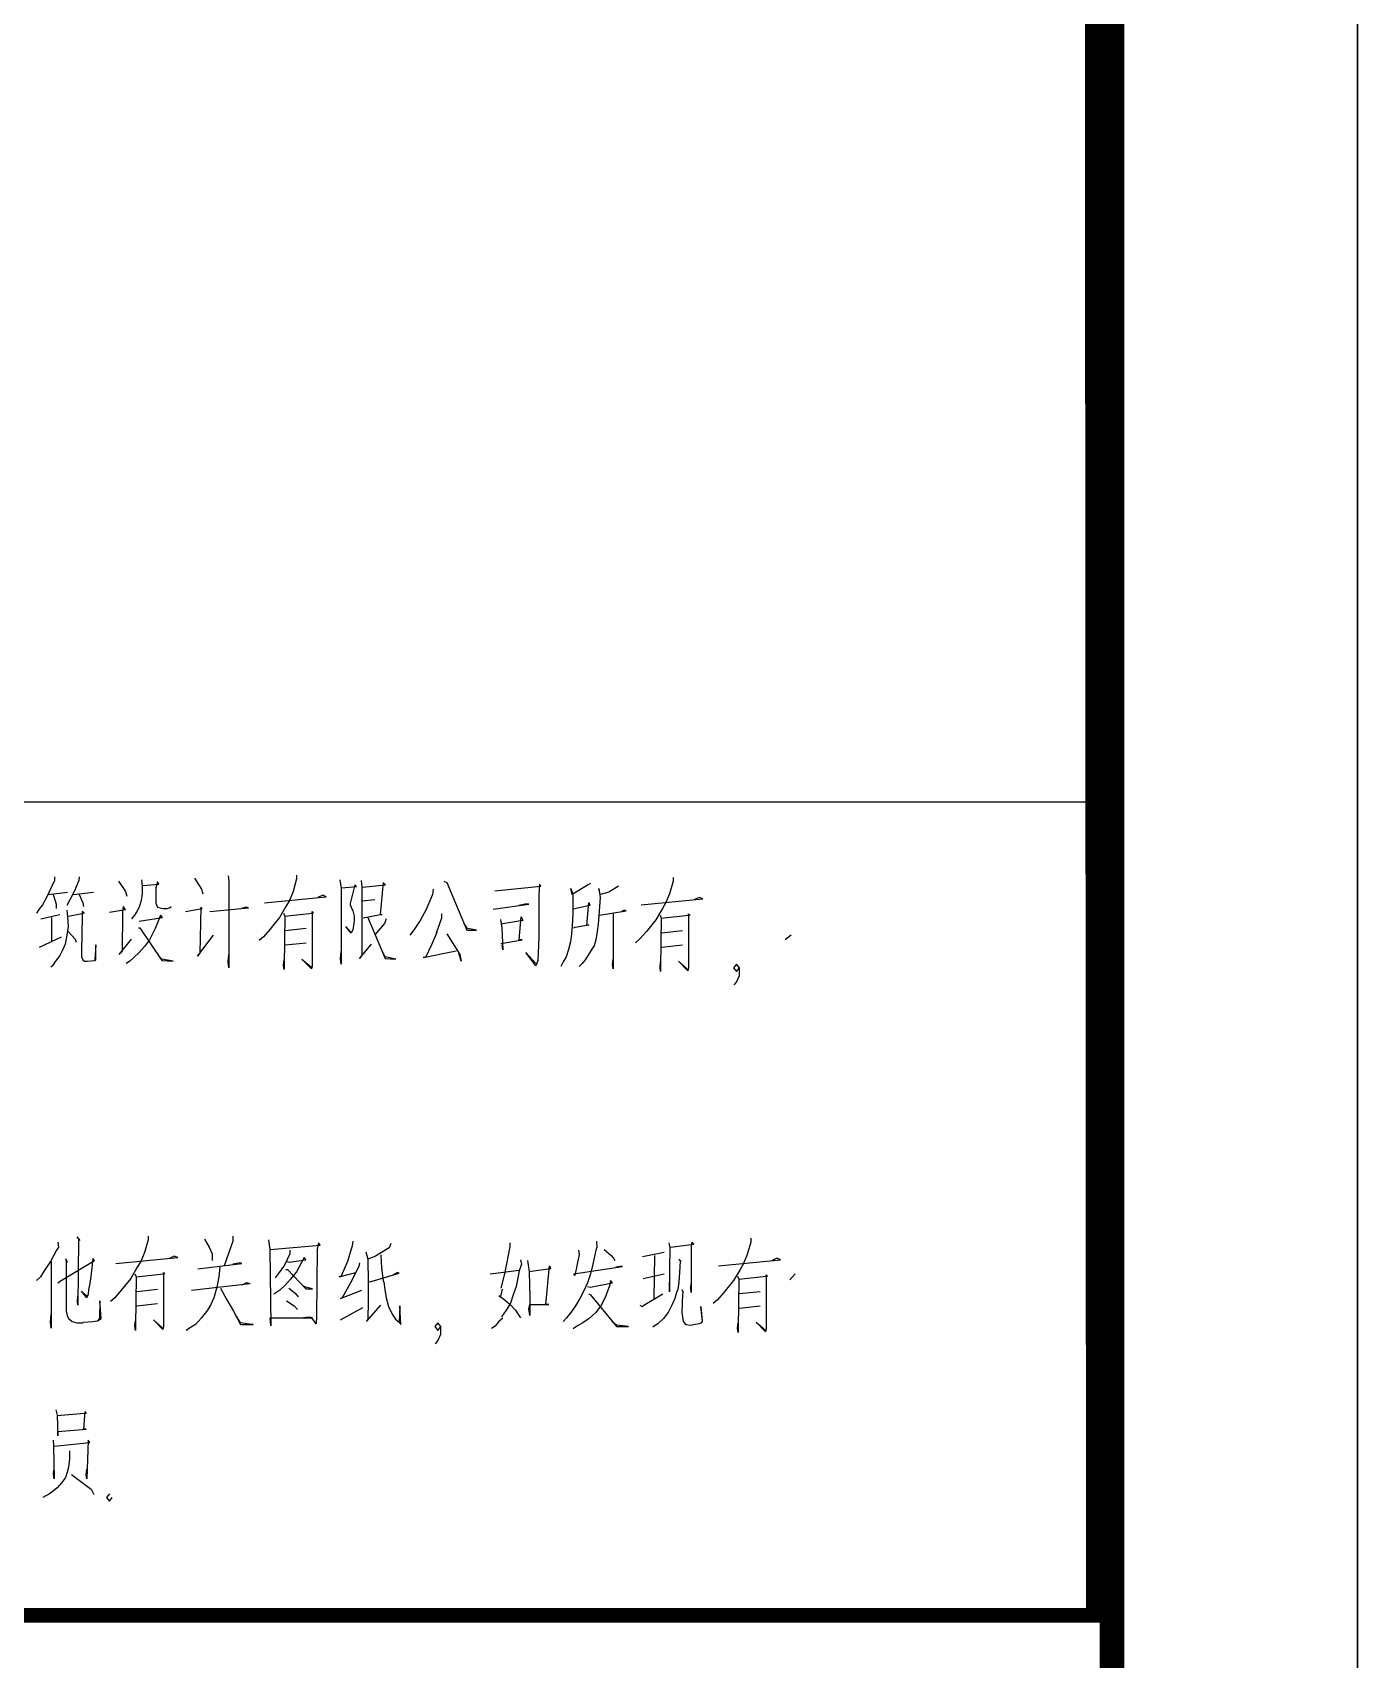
# Model space of a CAD drawing. Extents: x 12152 to 491505, y 111028 to 412681.
# Drawn here: x 113251 to 118649, y 196148 to 202778 of the extents above; entities that cross this region are included whole.
import ezdxf

# ---------------------------------------------------------------- set-up
doc = ezdxf.new("R2010")
doc.units = 0
doc.header["$LTSCALE"] = 1000
doc.header["$MEASUREMENT"] = 0
doc.layers.add('PUB_TITLE', color=4, linetype='Continuous')
doc.layers.add('yichutu', color=7, linetype='Continuous', true_color=0xffffff, plot=False)

# ---------------------------------------------------------------- blocks, each defined once
blk = doc.blocks.new('yct-1051-594-105100-59400-100-1002.0')
at = {"layer": 'yichutu', "color": 7, "true_color": 0xffffff}
blk.add_lwpolyline([(0, 0), (0, 59400), (105100, 59400), (105100, 0)], close=True, dxfattribs=at)

msp = doc.modelspace()

# ---------------------------------------------------------------- linework, layer by layer
at = {"layer": 'PUB_TITLE'}
for p, q in [((109172.9, 199642.7), (117572.9, 199642.7)), ((113339.6, 199322.9), (113305.8, 199250.3)), ((113339.6, 199338), (113339.6, 199322.9)), ((113438.8, 199322.9), (113421.9, 199280.6)), ((113441.2, 199338), (113438.8, 199322.9)), ((113600.9, 199319.9), (113629.9, 199277.5)), ((113695.2, 199325.9), (113697.6, 199298.7)), ((113697.6, 199298.7), (113697.6, 199268.5)), ((113700, 199301.7), (113765.4, 199307.8)), ((113760.5, 199316.9), (113753.3, 199292.7)), ((113753.3, 199292.7), (113753.3, 199271.5)), ((113765.4, 199307.8), (113760.5, 199316.9)), ((113910.5, 199332), (113929.8, 199301.7)), ((113929.8, 199301.7), (113939.5, 199286.6)), ((113939.5, 199286.6), (113944.4, 199268.5)), ((114048.4, 199341), (114050.8, 199319.9)), ((114050.8, 199319.9), (114050.8, 198966.1)), ((114326.5, 199328.9), (114312, 199277.5)), ((114326.5, 199344.1), (114326.5, 199328.9)), ((114503.1, 199325.9), (114508, 199289.6)), ((114508, 199289.6), (114508, 198981.2)), ((114510.4, 199292.7), (114570.8, 199298.7)), ((114563.6, 199304.8), (114544.2, 199229.2)), ((114570.8, 199298.7), (114563.6, 199304.8)), ((114590.2, 199322.9), (114592.6, 199295.7)), ((114592.6, 199295.7), (114592.6, 199017.5)), ((114595, 199295.7), (114689.4, 199304.8)), ((114679.7, 199313.8), (114667.6, 199183.8)), ((114689.4, 199304.8), (114679.7, 199313.8)), ((114882.9, 199286.6), (114880.5, 199265.5)), ((114926.4, 199319.9), (114938.5, 199313.8)), ((114938.5, 199313.8), (115020.8, 199120.3)), ((115134.8, 199280.8), (115321, 199298.9)), ((115316.2, 199308), (115313.8, 199262.6)), ((115321, 199298.9), (115316.2, 199308)), ((115444.4, 199289.8), (115451.6, 199265.6)), ((115449.2, 199265.6), (115444.4, 199289.8)), ((115514.5, 199305), (115449.2, 199265.6)), ((115524.2, 199311), (115514.5, 199305)), ((115558.1, 199289.8), (115562.9, 199253.6)), ((115562.9, 199265.6), (115558.1, 199289.8)), ((115637.9, 199298.9), (115599.2, 199274.7)), ((115860.4, 199320.1), (115845.9, 199268.7)), ((115860.4, 199335.2), (115860.4, 199320.1)), ((113291.3, 199223.1), (113276.7, 199205)), ((113305.8, 199250.3), (113291.3, 199223.1)), ((113315.4, 199265.5), (113392.8, 199274.5)), ((113334.8, 199265.5), (113344.5, 199235.2)), ((113344.5, 199235.2), (113346.9, 199226.1)), ((113346.9, 199226.1), (113346.9, 199208)), ((113402.5, 199244.3), (113390.4, 199220.1)), ((113421.9, 199280.6), (113402.5, 199244.3)), ((113417, 199265.5), (113499.3, 199274.5)), ((113441.2, 199265.5), (113455.7, 199232.2)), ((113455.7, 199232.2), (113458.2, 199217.1)), ((113620.2, 199217.1), (113617.8, 199192.9)), ((113629.9, 199205), (113620.2, 199217.1)), ((113629.9, 199277.5), (113634.7, 199259.4)), ((113692.8, 199241.3), (113685.5, 199214.1)), ((113697.6, 199268.5), (113692.8, 199241.3)), ((113753.3, 199271.5), (113753.3, 199253.4)), ((113753.3, 199253.4), (113753.3, 199232.2)), ((113753.3, 199232.2), (113755.7, 199223.1)), ((113755.7, 199223.1), (113760.5, 199214.1)), ((113808.9, 199211), (113816.2, 199217.1)), ((114195.9, 199232.2), (114447.5, 199256.4)), ((114283, 199217.1), (114256.4, 199171.7)), ((114297.5, 199241.3), (114283, 199217.1)), ((114312, 199277.5), (114297.5, 199241.3)), ((114433, 199262.4), (114413.6, 199253.4)), ((114447.5, 199256.4), (114433, 199262.4)), ((114544.2, 199229.2), (114544.2, 199223.1)), ((114544.2, 199223.1), (114549.1, 199214.1)), ((114645.8, 199244.3), (114595, 199238.2)), ((114880.5, 199265.5), (114853.9, 199205)), ((115127.5, 199205.2), (115272.6, 199226.3)), ((115258.1, 199226.3), (115231.5, 199220.3)), ((115272.6, 199226.3), (115258.1, 199226.3)), ((115313.8, 199262.6), (115313.8, 199093.3)), ((115451.6, 199265.6), (115451.6, 199187)), ((115521.8, 199220.3), (115454, 199205.2)), ((115509.7, 199138.7), (115516.9, 199232.4)), ((115516.9, 199232.4), (115521.8, 199220.3)), ((115560.5, 199217.3), (115558.1, 199178)), ((115562.9, 199253.6), (115560.5, 199217.3)), ((115599.2, 199274.7), (115562.9, 199265.6)), ((115729.8, 199223.3), (115981.4, 199247.5)), ((115831.4, 199232.4), (115816.9, 199208.2)), ((115845.9, 199268.7), (115831.4, 199232.4)), ((115966.9, 199253.6), (115947.5, 199244.5)), ((115981.4, 199247.5), (115966.9, 199253.6)), ((113276.7, 199205), (113267.1, 199189.9)), ((113284, 199165.7), (113361.4, 199183.8)), ((113327.5, 199171.7), (113327.5, 199071.9)), ((113390.4, 199202), (113392.8, 199174.7)), ((113392.8, 199174.7), (113395.3, 199135.4)), ((113395.3, 199177.8), (113460.6, 199189.9)), ((113453.3, 199177.8), (113450.9, 199032.6)), ((113453.3, 199195.9), (113453.3, 199177.8)), ((113460.6, 199189.9), (113453.3, 199195.9)), ((113564.6, 199192.9), (113629.9, 199205)), ((113617.8, 199192.9), (113615.4, 199032.6)), ((113666.2, 199180.8), (113654.1, 199165.7)), ((113675.9, 199195.9), (113666.2, 199180.8)), ((113685.5, 199214.1), (113675.9, 199195.9)), ((113685.5, 199156.6), (113779.9, 199171.7)), ((113762.9, 199156.6), (113750.8, 199126.4)), ((113760.5, 199214.1), (113770.2, 199211)), ((113772.6, 199180.8), (113762.9, 199156.6)), ((113770.2, 199211), (113782.3, 199208)), ((113779.9, 199171.7), (113772.6, 199180.8)), ((113782.3, 199208), (113799.2, 199208)), ((113799.2, 199208), (113808.9, 199211)), ((113874.2, 199195.9), (113941.9, 199208)), ((113937.1, 199214.1), (113932.3, 199026.6)), ((113941.9, 199208), (113937.1, 199214.1)), ((113973.4, 199195.9), (114130.6, 199211)), ((114120.9, 199214.1), (114101.6, 199208)), ((114130.6, 199211), (114120.9, 199214.1)), ((114256.4, 199171.7), (114217.7, 199123.3)), ((114273.3, 199189.9), (114278.2, 199177.8)), ((114278.2, 199177.8), (114275.7, 198978.2)), ((114278.2, 199177.8), (114389.4, 199189.9)), ((114389.4, 199195.9), (114394.3, 199189.9)), ((114389.4, 199189.9), (114389.4, 199195.9)), ((114394.3, 199189.9), (114389.4, 199186.8)), ((114389.4, 199186.8), (114389.4, 198975.2)), ((114549.1, 199214.1), (114556.3, 199198.9)), ((114556.3, 199198.9), (114561.2, 199177.8)), ((114561.2, 199159.6), (114558.8, 199138.5)), ((114561.2, 199177.8), (114561.2, 199159.6)), ((114674.9, 199183.8), (114597.5, 199168.7)), ((114616.8, 199171.7), (114687, 199005.4)), ((114667.6, 199183.8), (114674.9, 199183.8)), ((114691.8, 199165.7), (114684.5, 199147.5)), ((114829.7, 199159.6), (114805.5, 199123.3)), ((114853.9, 199205), (114829.7, 199159.6)), ((114916.8, 199168.7), (114895, 199108.2)), ((114916.8, 199186.8), (114916.8, 199168.7)), ((115157.5, 199164), (115162.3, 199127.7)), ((115248.4, 199159.8), (115158.9, 199144.7)), ((115233.9, 199081.2), (115241.2, 199174.9)), ((115241.2, 199174.9), (115248.4, 199159.8)), ((115451.6, 199187), (115449.2, 199138.7)), ((115558.1, 199178), (115555.6, 199144.7)), ((115560.5, 199181), (115669.3, 199199.1)), ((115616.1, 199187), (115616.1, 198963.3)), ((115662.1, 199202.2), (115650, 199196.1)), ((115669.3, 199199.1), (115662.1, 199202.2)), ((115790.3, 199162.8), (115751.6, 199114.5)), ((115816.9, 199208.2), (115790.3, 199162.8)), ((115807.2, 199181), (115812, 199168.9)), ((115812, 199168.9), (115809.6, 198969.3)), ((115812, 199168.9), (115923.3, 199181)), ((115923.3, 199187), (115928.2, 199181)), ((115923.3, 199181), (115923.3, 199187)), ((115928.2, 199181), (115923.3, 199178)), ((115923.3, 199178), (115923.3, 198966.3)), ((113279.2, 199050.8), (113368.7, 199093.1)), ((113390.4, 199099.2), (113383.2, 199062.9)), ((113395.3, 199135.4), (113390.4, 199099.2)), ((113395.3, 199114.3), (113424.3, 199084)), ((113424.3, 199084), (113429.1, 199071.9)), ((113603.3, 199020.5), (113654.1, 199084)), ((113683.1, 199129.4), (113688, 199129.4)), ((113688, 199129.4), (113777.5, 198996.4)), ((113738.7, 199102.2), (113726.7, 199081)), ((113750.8, 199126.4), (113738.7, 199102.2)), ((113922.6, 199014.5), (113987.9, 199099.2)), ((114191.1, 199093.1), (114174.2, 199078)), ((114217.7, 199123.3), (114191.1, 199093.1)), ((114365.2, 199126.4), (114280.6, 199117.3)), ((114527.3, 199135.4), (114549.1, 199111.2)), ((114549.1, 199108.2), (114527.3, 199135.4)), ((114556.3, 199123.3), (114549.1, 199108.2)), ((114558.8, 199138.5), (114556.3, 199123.3)), ((114684.5, 199147.5), (114643.4, 199099.2)), ((114805.5, 199123.3), (114788.6, 199099.2)), ((114897.4, 199111.2), (114875.6, 199059.8)), ((114895, 199108.2), (114897.4, 199111.2)), ((114938.5, 199105.2), (114991.7, 199020.5)), ((115023.2, 199126.4), (115008.7, 199147.5)), ((115020.8, 199120.3), (115025.6, 199120.3)), ((115059.5, 199120.3), (115023.2, 199126.4)), ((115025.6, 199120.3), (115059.5, 199120.3)), ((115162.3, 199127.7), (115167.1, 199040)), ((115313.8, 199093.3), (115311.3, 199026.8)), ((115446.8, 199105.4), (115442, 199072.1)), ((115449.2, 199138.7), (115446.8, 199105.4)), ((115456.5, 199129.6), (115461.3, 199132.6)), ((115461.3, 199132.6), (115516.9, 199141.7)), ((115516.9, 199141.7), (115509.7, 199138.7)), ((115550.8, 199114.5), (115546, 199081.2)), ((115555.6, 199144.7), (115550.8, 199114.5)), ((115725, 199084.2), (115708, 199069.1)), ((115751.6, 199114.5), (115725, 199084.2)), ((115899.1, 199117.5), (115814.5, 199108.4)), ((116341.8, 199099.3), (116317.6, 199081.2)), ((113361.4, 199017.5), (113344.5, 198993.3)), ((113373.5, 199038.7), (113361.4, 199017.5)), ((113383.2, 199062.9), (113373.5, 199038.7)), ((113450.9, 199032.6), (113450.9, 199011.5)), ((113509, 199059.8), (113504.1, 198999.4)), ((113509, 198999.4), (113509, 199059.8)), ((113615.4, 199032.6), (113603.3, 199020.5)), ((113685.5, 199029.6), (113663.8, 199008.4)), ((113707.3, 199053.8), (113685.5, 199029.6)), ((113726.7, 199081), (113707.3, 199053.8)), ((113932.3, 199026.6), (113922.6, 199014.5)), ((114048.4, 198990.3), (114050.8, 199020.5)), ((114280.6, 199059.8), (114365.2, 199068.9)), ((114505.5, 199005.4), (114508, 199032.6)), ((114582.9, 199005.4), (114631.3, 199062.9)), ((114592.6, 199017.5), (114582.9, 199005.4)), ((114687, 199011.5), (114677.3, 199029.6)), ((114841.8, 199008.4), (114977.2, 199035.7)), ((114875.6, 199059.8), (114851.4, 199008.4)), ((114996.6, 198993.3), (114986.9, 199026.6)), ((114991.7, 199020.5), (114996.6, 198993.3)), ((115158.9, 199066.1), (115246, 199081.2)), ((115167.1, 199040), (115164.7, 199061.1)), ((115246, 199081.2), (115233.9, 199081.2)), ((115260.5, 199029.8), (115301.7, 198984.5)), ((115301.7, 198975.4), (115260.5, 199029.8)), ((115311.3, 199026.8), (115308.9, 198996.5)), ((115434.7, 199041.9), (115425, 199011.7)), ((115442, 199072.1), (115434.7, 199041.9)), ((115514.5, 199017.7), (115502.4, 198999.6)), ((115526.6, 199038.9), (115514.5, 199017.7)), ((115538.7, 199057), (115526.6, 199038.9)), ((115546, 199081.2), (115538.7, 199057)), ((115814.5, 199051), (115899.1, 199060)), ((113332.4, 198975.2), (113325.1, 198969.1)), ((113344.5, 198993.3), (113332.4, 198975.2)), ((113450.9, 199011.5), (113455.7, 198999.4)), ((113455.7, 198999.4), (113463, 198993.3)), ((113463, 198993.3), (113472.7, 198993.3)), ((113472.7, 198993.3), (113504.1, 198996.4)), ((113504.1, 198996.4), (113509, 198999.4)), ((113646.8, 198993.3), (113632.3, 198984.3)), ((113663.8, 199008.4), (113646.8, 198993.3)), ((113777.5, 199002.4), (113765.4, 199014.5)), ((113823.4, 198993.3), (113777.5, 199002.4)), ((113777.5, 198996.4), (113823.4, 198993.3)), ((114050.8, 198966.1), (114048.4, 198990.3)), ((114273.3, 198978.2), (114275.7, 198999.4)), ((114275.7, 198960.1), (114273.3, 198978.2)), ((114275.7, 198978.2), (114275.7, 198960.1)), ((114348.3, 199002.4), (114387, 198969.1)), ((114387, 198963.1), (114348.3, 199002.4)), ((114389.4, 198975.2), (114387, 198963.1)), ((114508, 198981.2), (114505.5, 199005.4)), ((114730.5, 199002.4), (114687, 199011.5)), ((114687, 199005.4), (114730.5, 199002.4)), ((114851.4, 199008.4), (114841.8, 199008.4)), ((115304.1, 198981.4), (115301.7, 198975.4)), ((115308.9, 198996.5), (115304.1, 198981.4)), ((115412.9, 198990.5), (115403.3, 198972.4)), ((115425, 199011.7), (115412.9, 198990.5)), ((115490.3, 198984.5), (115478.2, 198972.4)), ((115502.4, 198999.6), (115490.3, 198984.5)), ((115613.7, 198978.4), (115616.1, 199002.6)), ((115616.1, 198963.3), (115613.7, 198978.4)), ((115807.2, 198969.3), (115809.6, 198990.5)), ((115809.6, 198951.2), (115807.2, 198969.3)), ((115809.6, 198969.3), (115809.6, 198951.2)), ((115882.2, 198993.5), (115920.9, 198960.3)), ((115920.9, 198954.2), (115882.2, 198993.5)), ((115923.3, 198966.3), (115920.9, 198954.2)), ((116119.2, 198981.4), (116107.2, 198966.3)), ((116107.2, 198966.3), (116119.2, 198951.2)), ((116131.3, 198966.3), (116119.2, 198981.4)), ((116119.2, 198951.2), (116131.3, 198966.3)), ((116131.3, 198936.1), (116131.3, 198966.3)), ((116109.6, 198896.8), (116119.2, 198908.9)), ((116119.2, 198908.9), (116131.3, 198936.1)), ((113356, 197828.1), (113348.7, 197816)), ((113353.6, 197849.3), (113356, 197828.1)), ((113431, 197870.4), (113443.1, 197855.3)), ((113438.2, 197858.4), (113435.8, 197592.3)), ((113443.1, 197855.3), (113438.2, 197858.4)), ((113721.3, 197858.4), (113706.7, 197807)), ((113721.3, 197873.5), (113721.3, 197858.4)), ((113951, 197861.4), (113970.4, 197828.1)), ((113970.4, 197828.1), (113982.5, 197800.9)), ((114067.2, 197852.3), (114030.9, 197752.5)), ((114067.2, 197873.5), (114067.2, 197852.3)), ((114212.3, 197858.4), (114217.1, 197819)), ((114219.5, 197819), (114422.7, 197837.2)), ((114415.5, 197846.3), (114410.6, 197819)), ((114422.7, 197837.2), (114415.5, 197846.3)), ((114553.4, 197834.2), (114534, 197770.7)), ((114555.8, 197852.3), (114553.4, 197834.2)), ((114703.3, 197825.1), (114647.7, 197791.8)), ((114710.6, 197843.2), (114703.3, 197825.1)), ((115194.7, 197831.3), (115175.3, 197725.5)), ((115194.7, 197846.5), (115194.7, 197831.3)), ((115550.2, 197828.3), (115545.4, 197816.2)), ((115547.8, 197852.5), (115550.2, 197828.3)), ((115842.9, 197846.5), (115847.8, 197825.3)), ((115847.8, 197825.3), (115845.3, 197740.6)), ((115850.2, 197828.3), (115944.5, 197840.4)), ((115937.3, 197849.5), (115934.8, 197834.4)), ((115934.8, 197834.4), (115934.8, 197683.2)), ((115944.5, 197840.4), (115937.3, 197849.5)), ((116176.7, 197849.5), (116162.2, 197798.1)), ((116176.7, 197864.6), (116176.7, 197849.5)), ((113324.6, 197770.7), (113297.9, 197731.4)), ((113348.7, 197816), (113324.6, 197770.7)), ((113327, 197770.7), (113327, 197498.5)), ((113360.8, 197689), (113503.5, 197773.7)), ((113385, 197782.8), (113392.3, 197767.6)), ((113387.4, 197773.7), (113387.4, 197589.2)), ((113392.3, 197767.6), (113387.4, 197773.7)), ((113496.3, 197782.8), (113489, 197719.3)), ((113503.5, 197773.7), (113496.3, 197782.8)), ((113590.6, 197761.6), (113842.2, 197785.8)), ((113692.2, 197770.7), (113677.7, 197746.5)), ((113706.7, 197807), (113692.2, 197770.7)), ((113827.7, 197791.8), (113808.3, 197782.8)), ((113842.2, 197785.8), (113827.7, 197791.8)), ((113924.4, 197740.4), (114103.4, 197761.6)), ((113982.5, 197800.9), (113982.5, 197773.7)), ((114096.2, 197764.6), (114067.2, 197758.6)), ((114103.4, 197761.6), (114096.2, 197764.6)), ((114217.1, 197819), (114222, 197507.6)), ((114299.4, 197800.9), (114277.6, 197755.5)), ((114287.3, 197770.7), (114296.9, 197767.6)), ((114296.9, 197767.6), (114364.7, 197776.7)), ((114299.4, 197816), (114299.4, 197800.9)), ((114357.4, 197785.8), (114326, 197728.3)), ((114364.7, 197776.7), (114357.4, 197785.8)), ((114410.6, 197819), (114408.2, 197546.9)), ((114534, 197770.7), (114507.4, 197707.2)), ((114582.4, 197764.6), (114580, 197749.5)), ((114609, 197810), (114616.2, 197779.7)), ((114616.2, 197779.7), (114618.7, 197686)), ((114647.7, 197791.8), (114618.7, 197779.7)), ((114669.5, 197797.9), (114671.9, 197743.5)), ((115243, 197758.8), (115233.4, 197731.6)), ((115238.2, 197776.9), (115243, 197758.8)), ((115267.2, 197773.9), (115274.5, 197728.5)), ((115477.7, 197798.1), (115460.7, 197713.4)), ((115475.3, 197816.2), (115477.7, 197798.1)), ((115533.3, 197758.8), (115523.6, 197719.5)), ((115545.4, 197816.2), (115533.3, 197758.8)), ((115579.3, 197819.2), (115608.3, 197795.1)), ((115608.3, 197795.1), (115618, 197783)), ((115618, 197783), (115622.8, 197773.9)), ((115823.6, 197807.1), (115736.5, 197789)), ((115784.9, 197795.1), (115782.5, 197616.7)), ((115884, 197779.9), (115893.7, 197770.9)), ((115888.9, 197770.9), (115886.5, 197725.5)), ((115893.7, 197770.9), (115888.9, 197770.9)), ((116046.1, 197752.7), (116297.7, 197776.9)), ((116147.7, 197761.8), (116133.2, 197737.6)), ((116162.2, 197798.1), (116147.7, 197761.8)), ((116283.2, 197783), (116263.8, 197773.9)), ((116297.7, 197776.9), (116283.2, 197783)), ((113283.4, 197707.2), (113266.5, 197692.1)), ((113297.9, 197731.4), (113283.4, 197707.2)), ((113489, 197719.3), (113484.2, 197680)), ((113651.1, 197701.1), (113612.4, 197652.7)), ((113677.7, 197746.5), (113651.1, 197701.1)), ((113668, 197719.3), (113672.9, 197707.2)), ((113672.9, 197707.2), (113670.5, 197507.6)), ((113672.9, 197707.2), (113784.1, 197719.3)), ((113784.1, 197725.3), (113789, 197719.3)), ((113784.1, 197719.3), (113784.1, 197725.3)), ((113789, 197719.3), (113784.1, 197716.2)), ((113784.1, 197716.2), (113784.1, 197504.6)), ((114009.1, 197707.2), (114001.8, 197664.8)), ((114013.9, 197746.5), (114009.1, 197707.2)), ((114251, 197719.3), (114238.9, 197704.1)), ((114277.6, 197755.5), (114251, 197719.3)), ((114301.8, 197698.1), (114280, 197673.9)), ((114282.4, 197737.4), (114289.7, 197737.4)), ((114289.7, 197737.4), (114364.7, 197658.8)), ((114326, 197728.3), (114301.8, 197698.1)), ((114500.1, 197707.2), (114567.9, 197725.3)), ((114507.4, 197707.2), (114500.1, 197707.2)), ((114580, 197749.5), (114546.1, 197683)), ((114621.1, 197686), (114744.4, 197722.3)), ((114671.9, 197743.5), (114679.1, 197692.1)), ((114679.1, 197692.1), (114681.6, 197686)), ((114737.2, 197725.3), (114715.4, 197713.2)), ((114744.4, 197722.3), (114737.2, 197725.3)), ((115114.8, 197719.5), (115233.4, 197734.6)), ((115175.3, 197725.5), (115158.4, 197662)), ((115233.4, 197731.6), (115221.3, 197668.1)), ((115361.6, 197740.6), (115274.5, 197728.5)), ((115274.5, 197728.5), (115276.9, 197622.7)), ((115342.2, 197595.5), (115356.7, 197752.7)), ((115356.7, 197752.7), (115361.6, 197740.6)), ((115455.9, 197719.5), (115654.3, 197749.7)), ((115460.7, 197713.4), (115455.9, 197719.5)), ((115523.6, 197719.5), (115511.5, 197683.2)), ((115605.9, 197692.2), (115601, 197671.1)), ((115613.1, 197683.2), (115605.9, 197692.2)), ((115642.2, 197749.7), (115627.6, 197746.7)), ((115654.3, 197749.7), (115642.2, 197749.7)), ((115738.9, 197701.3), (115823.6, 197719.5)), ((115845.3, 197740.6), (115845.3, 197646.9)), ((115886.5, 197725.5), (115884, 197686.2)), ((116106.6, 197692.2), (116067.9, 197643.9)), ((116133.2, 197737.6), (116106.6, 197692.2)), ((116123.5, 197710.4), (116128.4, 197698.3)), ((116128.4, 197698.3), (116125.9, 197498.7)), ((116128.4, 197698.3), (116239.6, 197710.4)), ((116239.6, 197716.4), (116244.5, 197710.4)), ((116239.6, 197710.4), (116239.6, 197716.4)), ((116244.5, 197710.4), (116239.6, 197707.4)), ((116239.6, 197707.4), (116239.6, 197495.7)), ((116358.1, 197719.5), (116336.4, 197695.3)), ((113353.6, 197686), (113358.4, 197683)), ((113358.4, 197683), (113360.8, 197689)), ((113433.4, 197607.4), (113435.8, 197628.6)), ((113450.3, 197649.7), (113472.1, 197628.6)), ((113472.1, 197622.5), (113450.3, 197649.7)), ((113476.9, 197637.6), (113472.1, 197622.5)), ((113472.1, 197628.6), (113474.5, 197634.6)), ((113479.4, 197655.8), (113476.9, 197637.6)), ((113484.2, 197680), (113479.4, 197655.8)), ((113612.4, 197652.7), (113585.8, 197622.5)), ((113760, 197655.8), (113675.3, 197646.7)), ((113897.8, 197652.7), (114137.3, 197680)), ((114001.8, 197664.8), (113989.7, 197622.5)), ((114016.4, 197661.8), (114043, 197613.4)), ((114122.8, 197683), (114103.4, 197673.9)), ((114134.9, 197680), (114122.8, 197683)), ((114258.2, 197652.7), (114234.1, 197637.6)), ((114280, 197673.9), (114258.2, 197652.7)), ((114294.5, 197661.8), (114321.1, 197640.7)), ((114321.1, 197640.7), (114333.2, 197625.5)), ((114364.7, 197664.8), (114352.6, 197670.9)), ((114391.3, 197658.8), (114364.7, 197664.8)), ((114364.7, 197658.8), (114391.3, 197658.8)), ((114505, 197619.5), (114592.1, 197652.7)), ((114546.1, 197683), (114512.2, 197622.5)), ((114618.7, 197686), (114618.7, 197607.4)), ((114681.6, 197686), (114686.4, 197655.8)), ((114686.4, 197655.8), (114691.2, 197622.5)), ((115151.1, 197631.8), (115170.5, 197616.7)), ((115164.1, 197657.1), (115156.9, 197626.8)), ((115209.2, 197634.8), (115199.5, 197604.6)), ((115221.3, 197668.1), (115209.2, 197634.8)), ((115497, 197649.9), (115480.1, 197619.7)), ((115511.5, 197683.2), (115497, 197649.9)), ((115511.5, 197668.1), (115523.6, 197665)), ((115516.4, 197637.8), (115523.6, 197634.8)), ((115523.6, 197665), (115613.1, 197683.2)), ((115523.6, 197634.8), (115630.1, 197504.8)), ((115601, 197671.1), (115584.1, 197622.7)), ((115741.3, 197592.5), (115818.7, 197637.8)), ((115845.3, 197662), (115845.3, 197686.2)), ((115845.3, 197646.9), (115845.3, 197662)), ((115874.4, 197643.9), (115867.1, 197619.7)), ((115879.2, 197656), (115874.4, 197643.9)), ((115884, 197686.2), (115879.2, 197656)), ((115896.1, 197656), (115901, 197643.9)), ((115898.6, 197637.8), (115896.1, 197562.2)), ((115901, 197643.9), (115898.6, 197637.8)), ((115932.4, 197662), (115934.8, 197680.2)), ((115934.8, 197643.9), (115932.4, 197662)), ((115934.8, 197683.2), (115934.8, 197643.9)), ((116067.9, 197643.9), (116041.3, 197613.6)), ((116215.4, 197646.9), (116130.8, 197637.8)), ((113387.4, 197589.2), (113387.4, 197568.1)), ((113387.4, 197568.1), (113392.3, 197549.9)), ((113435.8, 197592.3), (113433.4, 197607.4)), ((113525.3, 197610.4), (113522.9, 197537.8)), ((113530.2, 197537.8), (113525.3, 197610.4)), ((113585.8, 197622.5), (113568.9, 197607.4)), ((113675.3, 197589.2), (113760, 197598.3)), ((113963.1, 197571.1), (113939, 197540.9)), ((113977.7, 197595.3), (113963.1, 197571.1)), ((113989.7, 197622.5), (113977.7, 197595.3)), ((114043, 197613.4), (114069.6, 197568.1)), ((114069.6, 197568.1), (114098.6, 197513.7)), ((114284.9, 197610.4), (114316.3, 197589.2)), ((114316.3, 197589.2), (114330.8, 197574.1)), ((114512.2, 197622.5), (114505, 197619.5)), ((114505, 197531.8), (114596.9, 197583.2)), ((114611.4, 197525.8), (114669.5, 197592.3)), ((114618.7, 197607.4), (114616.2, 197534.8)), ((114691.2, 197622.5), (114700.9, 197586.2)), ((114700.9, 197586.2), (114715.4, 197556)), ((114746.9, 197589.2), (114744.4, 197519.7)), ((114751.7, 197513.7), (114746.9, 197589.2)), ((115180.1, 197571.3), (115160.8, 197544.1)), ((115170.5, 197616.7), (115197.1, 197595.5)), ((115194.7, 197595.5), (115180.1, 197571.3)), ((115199.5, 197604.6), (115194.7, 197595.5)), ((115197.1, 197595.5), (115218.8, 197571.3)), ((115218.8, 197571.3), (115228.5, 197556.2)), ((115272.1, 197577.3), (115276.9, 197595.5)), ((115276.9, 197550.1), (115272.1, 197577.3)), ((115276.9, 197622.7), (115276.9, 197550.1)), ((115276.9, 197595.5), (115354.3, 197595.5)), ((115354.3, 197595.5), (115342.2, 197595.5)), ((115443.8, 197562.2), (115426.9, 197541.1)), ((115463.2, 197589.4), (115443.8, 197562.2)), ((115480.1, 197619.7), (115463.2, 197589.4)), ((115545.4, 197562.2), (115518.8, 197538)), ((115567.2, 197592.5), (115545.4, 197562.2)), ((115584.1, 197622.7), (115567.2, 197592.5)), ((115724.4, 197592.5), (115734.1, 197586.4)), ((115734.1, 197586.4), (115741.3, 197592.5)), ((115840.5, 197562.2), (115821.2, 197538)), ((115855, 197592.5), (115840.5, 197562.2)), ((115867.1, 197619.7), (115855, 197592.5)), ((115896.1, 197562.2), (115898.6, 197544.1)), ((115973.5, 197586.4), (115978.4, 197525.9)), ((115980.8, 197525.9), (115973.5, 197586.4)), ((116041.3, 197613.6), (116024.3, 197598.5)), ((116130.8, 197580.4), (116215.4, 197589.4)), ((113324.6, 197522.7), (113327, 197556)), ((113327, 197498.5), (113324.6, 197522.7)), ((113392.3, 197549.9), (113397.1, 197537.8)), ((113397.1, 197537.8), (113404.4, 197531.8)), ((113404.4, 197531.8), (113411.6, 197525.8)), ((113411.6, 197525.8), (113431, 197519.7)), ((113431, 197519.7), (113455.2, 197519.7)), ((113455.2, 197519.7), (113457.6, 197522.7)), ((113457.6, 197522.7), (113496.3, 197525.8)), ((113496.3, 197525.8), (113515.6, 197528.8)), ((113522.9, 197537.8), (113515.6, 197528.8)), ((113515.6, 197528.8), (113530.2, 197537.8)), ((113668, 197507.6), (113670.5, 197528.8)), ((113670.5, 197489.5), (113668, 197507.6)), ((113670.5, 197507.6), (113670.5, 197489.5)), ((113743, 197531.8), (113781.7, 197498.5)), ((113781.7, 197492.5), (113743, 197531.8)), ((113784.1, 197504.6), (113781.7, 197492.5)), ((113890.6, 197498.5), (113876.1, 197489.5)), ((113914.8, 197513.7), (113890.6, 197498.5)), ((113939, 197540.9), (113914.8, 197513.7)), ((114098.6, 197519.7), (114081.7, 197546.9)), ((114144.6, 197513.7), (114098.6, 197519.7)), ((114098.6, 197513.7), (114149.4, 197513.7)), ((114149.4, 197513.7), (114144.6, 197513.7)), ((114219.5, 197540.9), (114391.3, 197540.9)), ((114222, 197507.6), (114219.5, 197540.9)), ((114379.2, 197543.9), (114355, 197540.9)), ((114391.3, 197540.9), (114379.2, 197543.9)), ((114405.8, 197516.7), (114388.9, 197540.9)), ((114408.2, 197546.9), (114405.8, 197516.7)), ((114616.2, 197534.8), (114611.4, 197525.8)), ((114715.4, 197556), (114729.9, 197534.8)), ((114729.9, 197534.8), (114744.4, 197522.7)), ((114744.4, 197522.7), (114751.7, 197513.7)), ((114901.7, 197519.7), (114889.6, 197504.6)), ((114889.6, 197504.6), (114901.7, 197489.5)), ((114913.8, 197504.6), (114901.7, 197519.7)), ((114901.7, 197489.5), (114913.8, 197504.6)), ((114913.8, 197474.4), (114913.8, 197504.6)), ((115135.1, 197505.9), (115120.6, 197496.8)), ((115149.6, 197524), (115135.1, 197505.9)), ((115166.6, 197539.1), (115149.6, 197524)), ((115228.5, 197556.2), (115238.2, 197541.1)), ((115426.9, 197541.1), (115412.4, 197525.9)), ((115470.4, 197507.8), (115453.5, 197495.7)), ((115492.2, 197519.9), (115470.4, 197507.8)), ((115518.8, 197538), (115492.2, 197519.9)), ((115630.1, 197510.8), (115610.7, 197525.9)), ((115678.4, 197504.8), (115630.1, 197510.8)), ((115630.1, 197504.8), (115678.4, 197504.8)), ((115799.4, 197516.9), (115777.6, 197501.8)), ((115821.2, 197538), (115799.4, 197516.9)), ((115898.6, 197544.1), (115901, 197525.9)), ((115901, 197525.9), (115908.2, 197516.9)), ((115908.2, 197516.9), (115915.5, 197513.9)), ((115915.5, 197513.9), (115930, 197510.8)), ((115930, 197510.8), (115966.3, 197516.9)), ((115966.3, 197516.9), (115976, 197519.9)), ((115978.4, 197525.9), (115973.5, 197519.9)), ((115976, 197519.9), (115980.8, 197525.9)), ((116123.5, 197498.7), (116125.9, 197519.9)), ((116125.9, 197480.6), (116123.5, 197498.7)), ((116125.9, 197498.7), (116125.9, 197480.6)), ((116198.5, 197522.9), (116237.2, 197489.7)), ((116237.2, 197483.6), (116198.5, 197522.9)), ((116239.6, 197495.7), (116237.2, 197483.6)), ((114892, 197435), (114901.7, 197447.1)), ((114901.7, 197447.1), (114913.8, 197474.4)), ((113346.3, 197165.4), (113351.2, 197144.2)), ((113462.4, 197150.3), (113351.2, 197141.2)), ((113351.2, 197144.2), (113353.6, 197059.5)), ((113460, 197086.8), (113464.8, 197159.3)), ((113469.7, 197150.3), (113462.4, 197150.3)), ((113464.8, 197159.3), (113469.7, 197150.3)), ((113334.2, 197041.4), (113336.6, 197017.2)), ((113339.1, 197017.2), (113484.2, 197032.3)), ((113353.6, 197077.7), (113469.7, 197086.8)), ((113353.6, 197059.5), (113353.6, 197077.7)), ((113469.7, 197086.8), (113460, 197086.8)), ((113476.9, 197041.4), (113472.1, 196884.2)), ((113484.2, 197032.3), (113476.9, 197041.4)), ((113336.6, 197017.2), (113339.1, 196884.2)), ((113402, 196965.8), (113397.1, 196932.6)), ((113402, 196999.1), (113402, 196965.8)), ((113336.6, 196905.3), (113339.1, 196926.5)), ((113339.1, 196884.2), (113336.6, 196905.3)), ((113392.3, 196911.4), (113385, 196890.2)), ((113397.1, 196932.6), (113392.3, 196911.4)), ((113409.2, 196902.3), (113469.7, 196857)), ((113469.7, 196899.3), (113472.1, 196923.5)), ((113472.1, 196884.2), (113469.7, 196899.3)), ((113336.6, 196835.8), (113319.7, 196823.7)), ((113351.2, 196847.9), (113336.6, 196835.8)), ((113370.5, 196869.1), (113351.2, 196847.9)), ((113385, 196890.2), (113370.5, 196869.1)), ((113469.7, 196857), (113489, 196841.8)), ((113489, 196841.8), (113501.1, 196820.7)), ((113319.7, 196823.7), (113293.1, 196808.6)), ((113563.7, 196823), (113551.9, 196808.2)), ((113551.9, 196808.2), (113563.7, 196793.5)), ((113563.7, 196793.5), (113575.6, 196808.2))]:
    msp.add_line(p, q, dxfattribs=at)
at = {"layer": 'PUB_TITLE', "color": 0}
msp.add_lwpolyline([(13548.8, 171762.5), (118648.8, 171762.5), (118648.8, 231162.5), (13548.8, 231162.5)], close=True, dxfattribs=at)
at = {"layer": 'PUB_TITLE', "color": 0, "const_width": 100}
msp.add_lwpolyline([(16048.8, 172762.5), (117648.8, 172762.5), (117648.8, 230162.5), (16048.8, 230162.5)], close=True, dxfattribs=at)
at = {"layer": 'PUB_TITLE', "const_width": 60}
msp.add_lwpolyline([(117572.9, 196328.4), (117557.6, 217929.9), (109172.9, 217928.4), (109172.9, 196328.4)], close=True, dxfattribs=at)

# ---------------------------------------------------------------- block references
at = {"layer": 'yichutu'}
msp.add_blockref('yct-1051-594-105100-59400-100-1002.0', (13548.8, 171762.5), dxfattribs=at)

doc.saveas('drawing.dxf')
